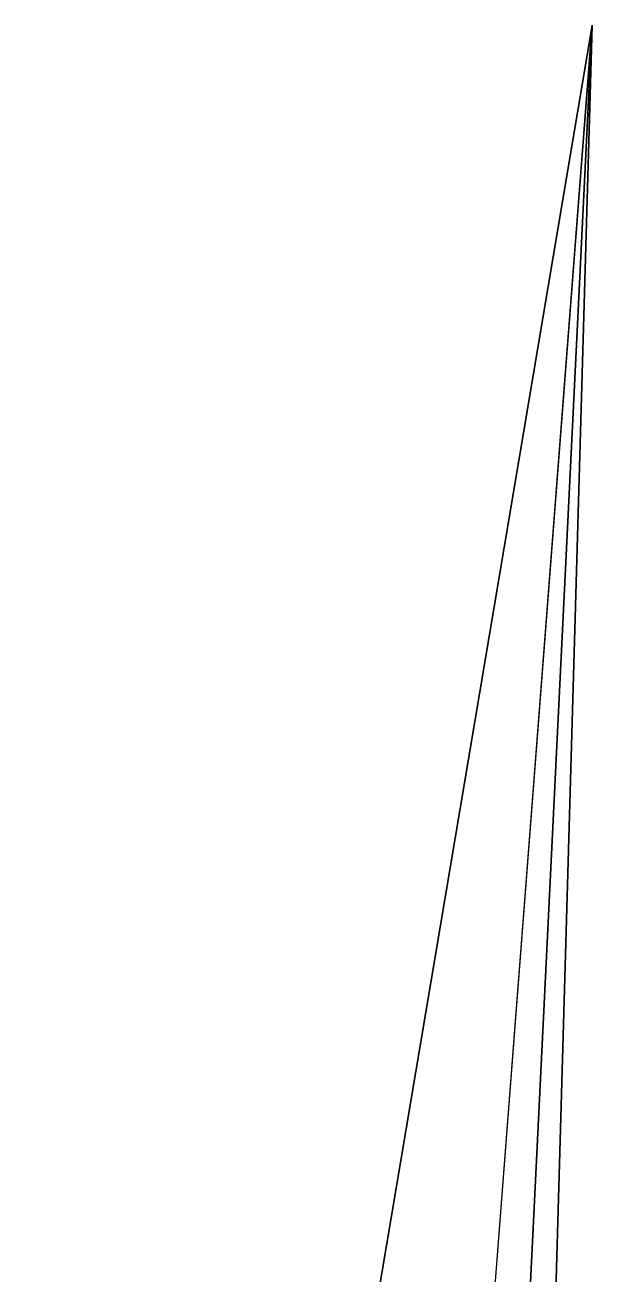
# Model space of a CAD drawing. Header units: millimetres. Extents: x -7906370 to 58235770, y -60992620 to 60.
# Drawn here: x -1920022 to -1089, y -4232895 to -652 of the extents above; entities that cross this region are included whole.
import ezdxf

# ---------------------------------------------------------------- set-up
doc = ezdxf.new("R2010")
doc.units = ezdxf.units.MM
doc.layers.add('Image', color=7, linetype='Continuous')
doc.layers.add('Plane_Table_Station', color=1, linetype='Continuous', lineweight=25)
doc.styles.get("Standard").update_dxf_attribs({"font": 'SakalBharati.ttf'})
doc.dimstyles.get("Standard").update_dxf_attribs({"dimtxt": 0.18, "dimasz": 0.18, "dimexe": 0.18, "dimexo": 0.0625, "dimgap": 0.09, "dimtad": 0, "dimtih": 1, "dimtoh": 1, "dimdec": 4, "dimzin": 0, "dimdsep": 46, "dimtxsty": 'Standard', "dimcen": 0.09, "dimadec": 0, "dimazin": 0, "dimtfac": 1, "dimtdec": 4, "dimtofl": 0, "dimtmove": 0, "dimatfit": 3, "dimfxl": 1, "dimtolj": 1, "dimtzin": 0, "dimarcsym": 0})
picture_1 = doc.add_image_def('image1.jpg', size_in_pixel=(14666, 11006))
picture_2 = doc.add_image_def('image7.jpg', size_in_pixel=(14388, 11097))
picture_3 = doc.add_image_def('image8.jpg', size_in_pixel=(14559, 11110))
picture_4 = doc.add_image_def('image10.jpg', size_in_pixel=(14576, 11112))

msp = doc.modelspace()

# ---------------------------------------------------------------- pictures from other files: only their frames are drawn
at = {"layer": 'Image'}
image = msp.add_image(picture_3, insert=(-308, -1828), size_in_units=(26994265, 20598795), rotation=-99.5612066, dxfattribs=at)
image.dxf.v_pixel = (-308.03641, -1828.30934)
image.dxf.flags = 7
image = msp.add_image(picture_1, insert=(-68, -2372), size_in_units=(34798704, 26113772), rotation=-91.6499708, dxfattribs=at)
image.dxf.v_pixel = (-68.38305, -2371.69947)
image.dxf.flags = 7
image = msp.add_image(picture_4, insert=(-61, -1238), size_in_units=(18066612, 13772395), rotation=-92.8133893, dxfattribs=at)
image.dxf.v_pixel = (-60.90095, -1237.91924)
image.dxf.flags = 7
image = msp.add_image(picture_2, insert=(-50, -652), size_in_units=(9404016, 7252366), rotation=-94.4109188, dxfattribs=at)
image.dxf.v_pixel = (-50.33135, -651.60196)
image.dxf.flags = 7

# ---------------------------------------------------------------- leaders
at = {"layer": 'Plane_Table_Station'}
for points in [[(-7580, -32506), (-7588, -32503)], [(-7580, -32506), (-7588, -32503)], [(-7580, -32506), (-7588, -32503)], [(-7580, -32506), (-7588, -32503)], [(-7580, -32506), (-7588, -32503)], [(-7580, -32506), (-7588, -32503)], [(-7580, -32506), (-7588, -32503)], [(-7580, -32506), (-7588, -32503)], [(-7580, -32506), (-7588, -32503)], [(-7580, -32506), (-7588, -32503)], [(-7580, -32506), (-7588, -32503)], [(-7580, -32506), (-7588, -32503)], [(-7580, -32506), (-7588, -32503)], [(-7580, -32506), (-7588, -32503)], [(-7580, -32506), (-7588, -32503)], [(-7580, -32506), (-7588, -32503)], [(-7580, -32506), (-7588, -32503)], [(-7580, -32506), (-7588, -32503)], [(-7580, -32506), (-7588, -32503)], [(-7580, -32506), (-7588, -32503)], [(-1872, -105913), (-1863, -105913)], [(-1872, -105913), (-1863, -105913)], [(-1872, -105913), (-1863, -105913)], [(-1872, -105913), (-1863, -105913)], [(-1872, -105913), (-1863, -105913)], [(-1872, -105913), (-1863, -105913)], [(-1872, -105913), (-1863, -105913)], [(-1872, -105913), (-1863, -105913)], [(-1872, -105913), (-1863, -105913)], [(-1872, -105913), (-1863, -105913)], [(-1872, -105913), (-1863, -105913)], [(-1872, -105913), (-1863, -105913)], [(-1872, -105913), (-1863, -105913)], [(-1872, -105913), (-1863, -105913)], [(-1872, -105913), (-1863, -105913)], [(-1872, -105913), (-1863, -105913)], [(-1872, -105913), (-1863, -105913)], [(-1872, -105913), (-1863, -105913)], [(-1872, -105913), (-1863, -105913)], [(-1872, -105913), (-1863, -105913)], [(-1872, -105913), (-1863, -105913)], [(-1872, -105913), (-1863, -105913)], [(-1872, -105913), (-1863, -105913)], [(-1872, -105913), (-1863, -105913)], [(-1872, -105913), (-1863, -105913)], [(-1872, -105913), (-1863, -105913)], [(-1872, -105913), (-1863, -105913)], [(-1872, -105913), (-1863, -105913)], [(-1872, -105913), (-1863, -105913)], [(-1872, -105913), (-1863, -105913)], [(-1872, -105913), (-1863, -105913)], [(-1872, -105913), (-1863, -105913)], [(-1872, -105913), (-1863, -105913)], [(-1872, -105913), (-1863, -105913)], [(-1872, -105913), (-1863, -105913)], [(-1872, -105913), (-1863, -105913)], [(-1872, -105913), (-1863, -105913)], [(-1872, -105913), (-1863, -105913)], [(-1872, -105913), (-1863, -105913)], [(-1872, -105913), (-1863, -105913)], [(-1872, -105913), (-1863, -105913)], [(-1872, -105913), (-1863, -105913)], [(-1872, -105913), (-1863, -105913)], [(-1872, -105913), (-1863, -105913)], [(-1872, -105913), (-1863, -105913)], [(-1872, -105913), (-1863, -105913)]]:
    msp.add_leader(points, dimstyle='Standard', dxfattribs=at)

doc.saveas('drawing.dxf')
